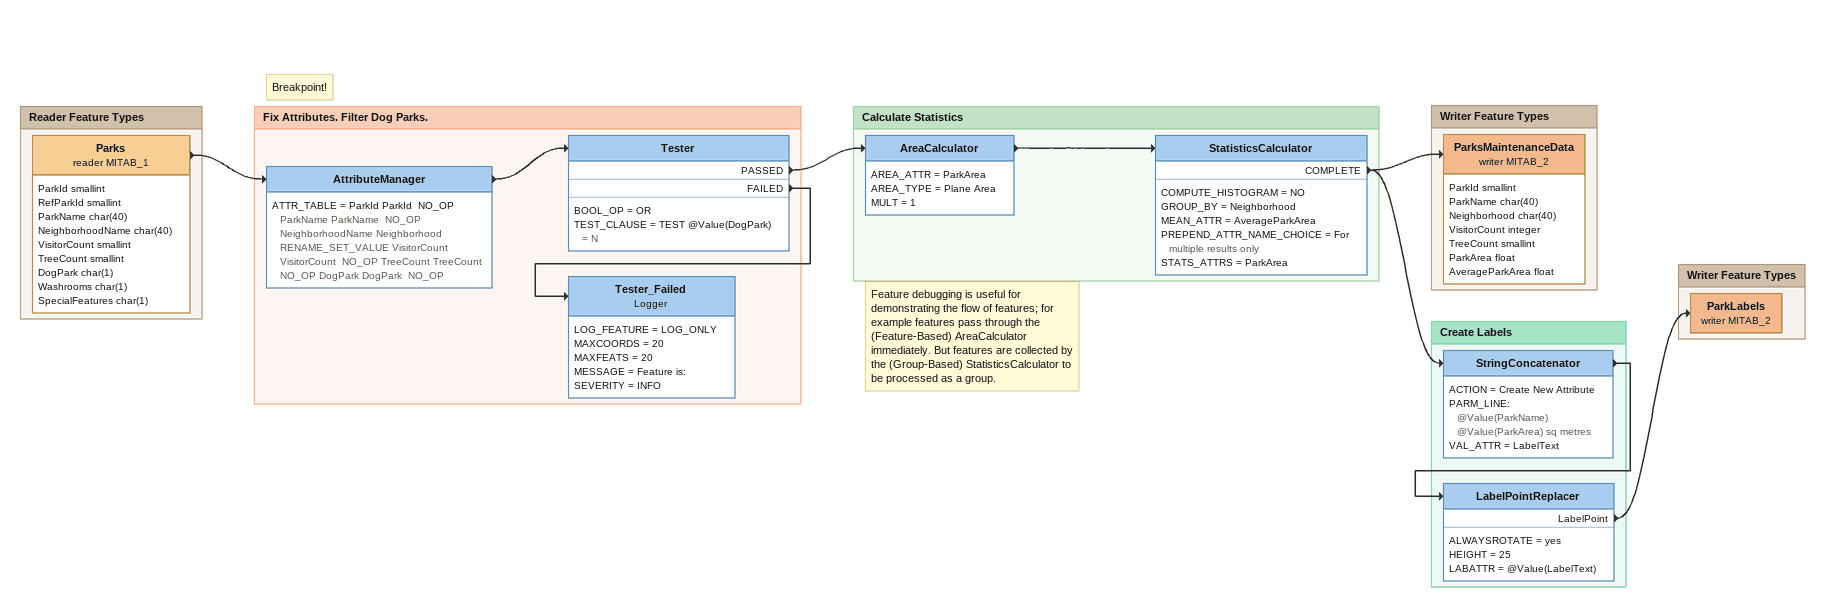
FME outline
Note: Breakpoint!
Note: Feature debugging is useful for demonstrating the flow of features; for example features pass through the (Feature-Based) AreaCalculator immediately. But features are collected by the (Group-Based) StatisticsCalculator to be processed as a group.

Bookmark: Reader Feature Types
Parks (reader MITAB_1)
    attributes: ParkId smallint, RefParkId smallint, ParkName char(40), NeighborhoodName char(40), VisitorCount smallint, TreeCount smallint, DogPark char(1), Washrooms char(1), SpecialFeatures char(1)
    -> AttributeManager

Bookmark: Fix Attributes. Filter Dog Parks.
AttributeManager
    ATTR_TABLE = ParkId ParkId  NO_OP ParkName ParkName  NO_OP NeighborhoodName Neighborhood  RENAME_SET_VALUE VisitorCount VisitorCount  NO_OP TreeCount TreeCount  NO_OP DogPark DogPark  NO_OP
    -> Tester
Tester
    BOOL_OP = OR
    TEST_CLAUSE = TEST @Value(DogPark) = N
    PASSED -> AreaCalculator
    FAILED -> Tester_Failed
Tester_Failed: Logger
    LOG_FEATURE = LOG_ONLY
    MAXCOORDS = 20
    MAXFEATS = 20
    MESSAGE = Feature is:
    SEVERITY = INFO

Bookmark: Calculate Statistics
AreaCalculator
    AREA_ATTR = ParkArea
    AREA_TYPE = Plane Area
    MULT = 1
    -> StatisticsCalculator
StatisticsCalculator
    COMPUTE_HISTOGRAM = NO
    GROUP_BY = Neighborhood
    MEAN_ATTR = AverageParkArea
    PREPEND_ATTR_NAME_CHOICE = For multiple results only
    STATS_ATTRS = ParkArea
    COMPLETE -> ParksMaintenanceData (writer MITAB_2)
    COMPLETE -> StringConcatenator

Bookmark: Writer Feature Types
ParksMaintenanceData (writer MITAB_2)
    attributes: ParkId smallint, ParkName char(40), Neighborhood char(40), VisitorCount integer, TreeCount smallint, ParkArea float, AverageParkArea float

Bookmark: Create Labels
StringConcatenator
    ACTION = Create New Attribute
    PARM_LINE:
      @Value(ParkName)
      @Value(ParkArea) sq metres
    VAL_ATTR = LabelText
    -> LabelPointReplacer
LabelPointReplacer
    ALWAYSROTATE = yes
    HEIGHT = 25
    LABATTR = @Value(LabelText)
    LabelPoint -> ParkLabels (writer MITAB_2)

Bookmark: Writer Feature Types
ParkLabels (writer MITAB_2)
